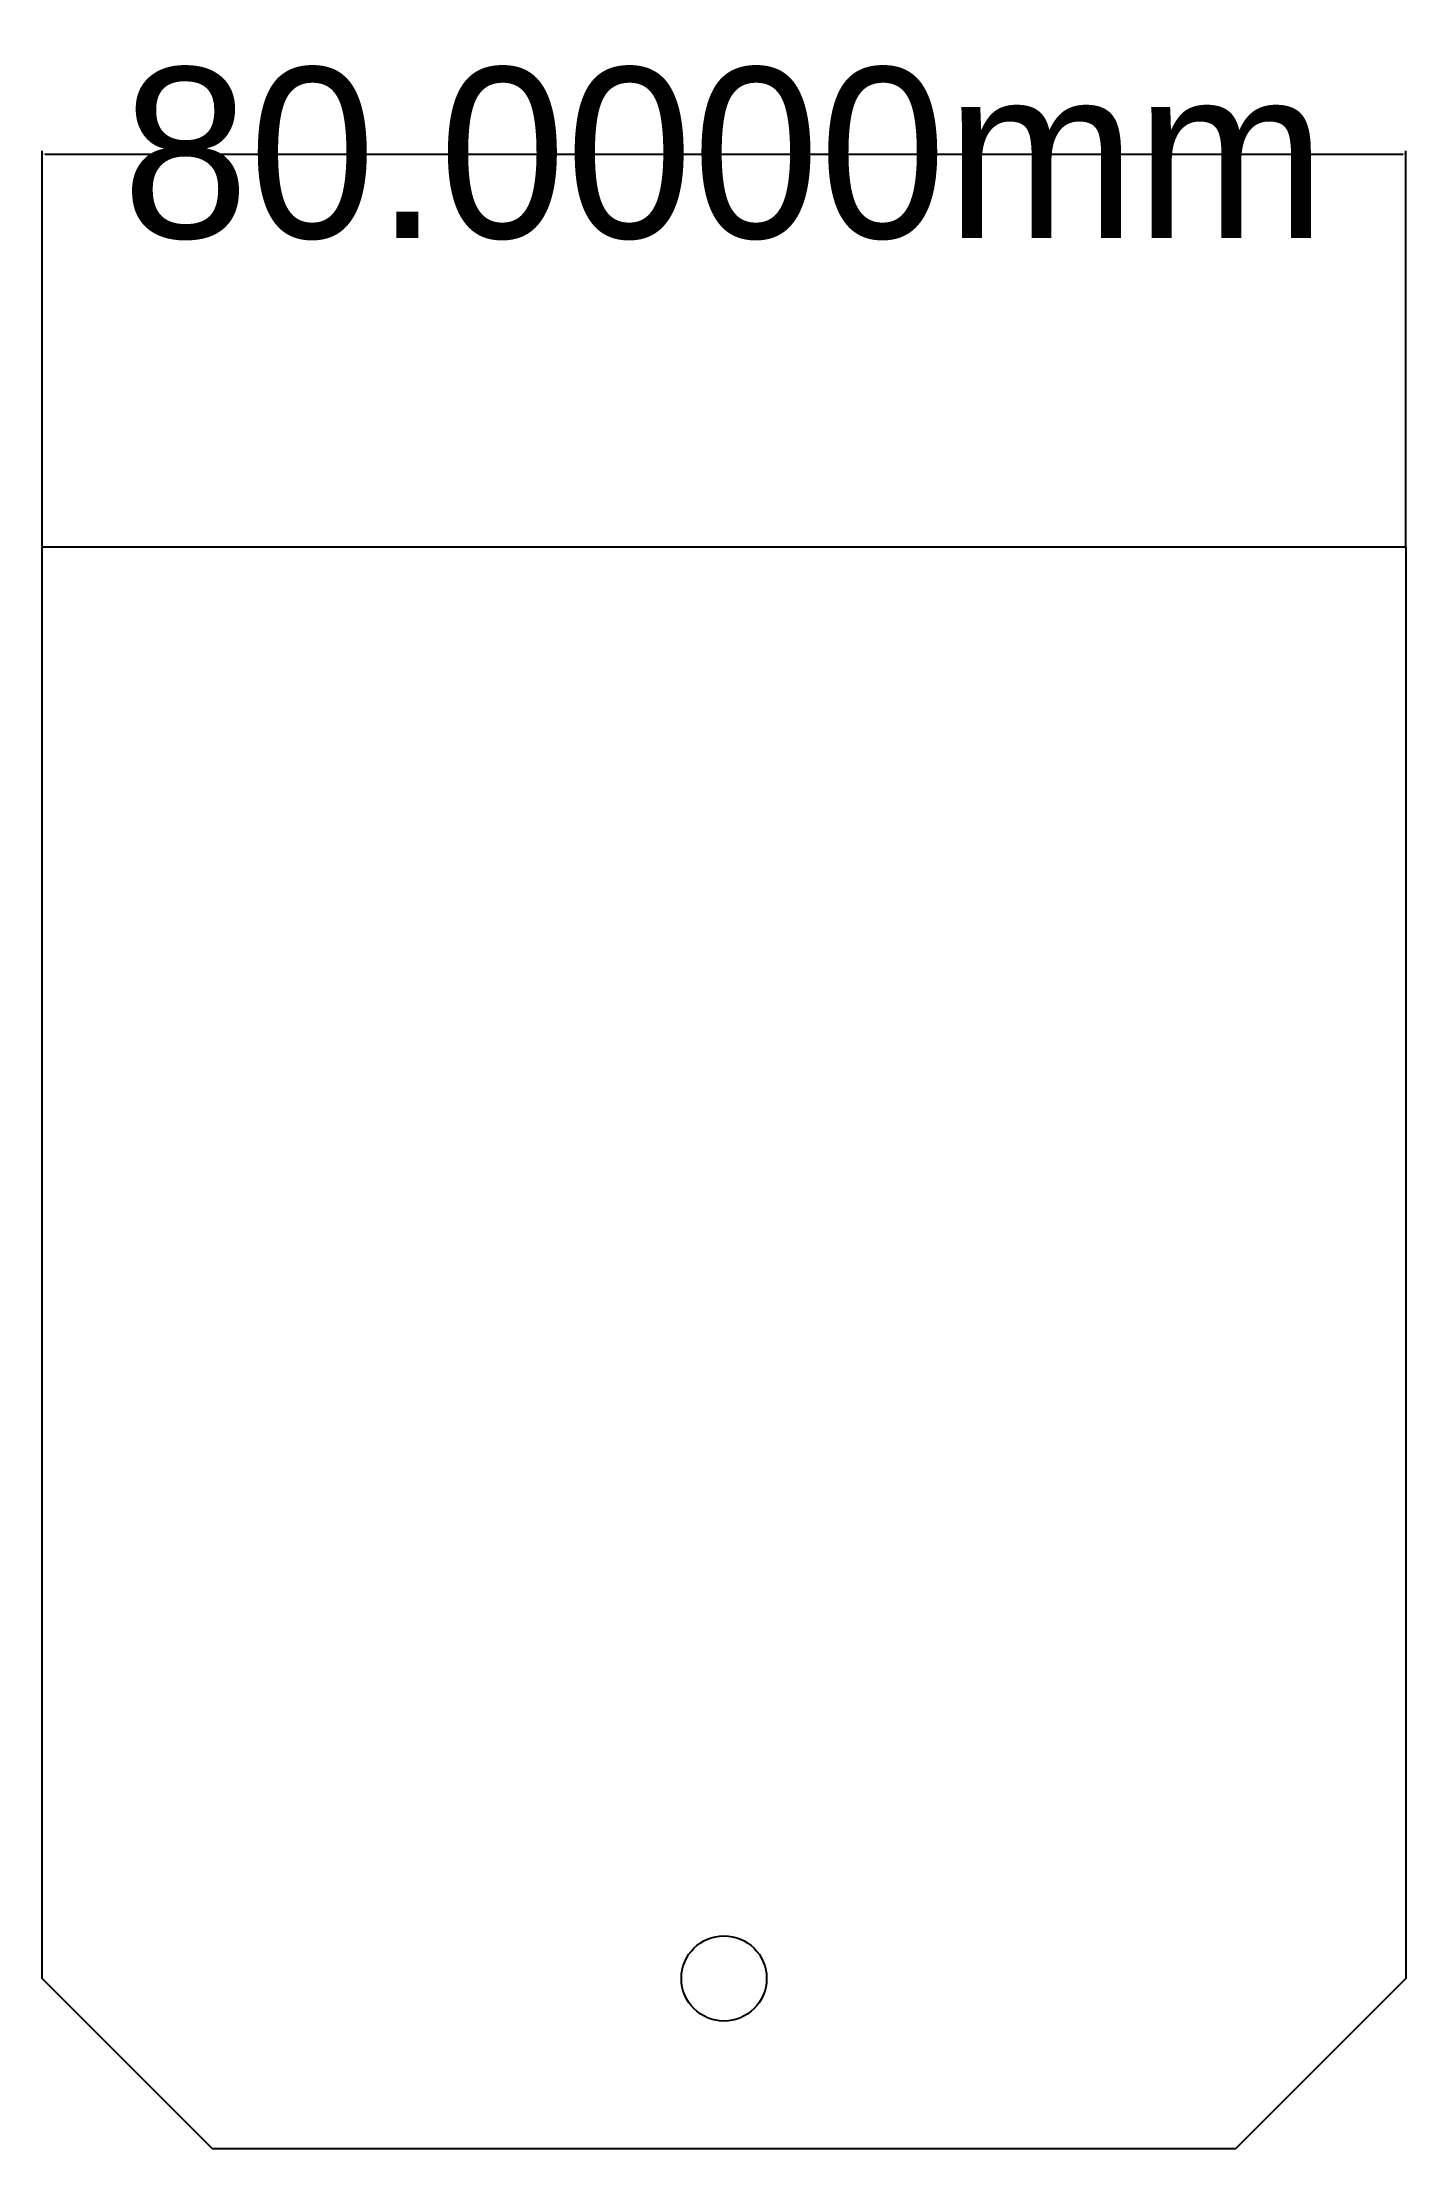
# Model space of a CAD drawing. Header units: millimetres. Extents: x -40 to 40, y -85 to 39.
import ezdxf

# ---------------------------------------------------------------- set-up
doc = ezdxf.new("R2010")
doc.units = ezdxf.units.MM
doc.header["$MEASUREMENT"] = 0
doc.dimstyles.get("Standard").update_dxf_attribs({"dimtxt": 10, "dimasz": 0.18, "dimexe": 0.18, "dimexo": 0.0625, "dimgap": 0.09, "dimtad": 0, "dimtih": 1, "dimtoh": 1, "dimdec": 4, "dimzin": 0, "dimdsep": 46, "dimtxsty": 'Standard', "dimcen": 0.09, "dimadec": 0, "dimazin": 0, "dimtfac": 1, "dimtdec": 4, "dimtofl": 0, "dimtmove": 0, "dimatfit": 3, "dimfxl": 1, "dimtolj": 1, "dimtzin": 0, "dimarcsym": 0})

# ---------------------------------------------------------------- blocks, each defined once
blk = doc.blocks.new('*D1')
at = {"color": 0, "linetype": 'Continuous', "lineweight": -2, "transparency": 16777216}
for p, q in [((-40, 9.06), (-40, 32.23)), ((40, 9.06), (40, 32.23)), ((-39.82, 32.05), (39.82, 32.05))]:
    blk.add_line(p, q, dxfattribs=at)
at = {"color": 0, "linetype": 'Continuous', "transparency": 16777216}
for points in [[(-39.82, 32.08), (-39.82, 32.02), (-40, 32.05)], [(39.82, 32.08), (39.82, 32.02), (40, 32.05)]]:
    blk.add_solid(points, dxfattribs=at)
at = {"layer": 'Defpoints', "color": 0, "linetype": 'Continuous', "transparency": 16777216}
for p in [(40, 32.05), (-40, 9), (40, 9)]:
    blk.add_point(p, dxfattribs=at)
at = {"color": 0, "linetype": 'Continuous', "transparency": 16777216, "insert": (0, 32.05), "char_height": 10, "attachment_point": 5}
blk.add_mtext('\\A1;80.0000mm', dxfattribs=at)

msp = doc.modelspace()

# ---------------------------------------------------------------- linework, layer by layer
msp.add_lwpolyline([(40, -75), (30, -85), (-30, -85), (-40, -75), (-40, 9), (40, 9)], close=True)
msp.add_circle((0, -75), 2.5)

# ---------------------------------------------------------------- dimensions: what is measured, and where the dimension line sits
at = {"linetype": 'Continuous'}
dim = msp.add_linear_dim(base=(40, 32.05256), p1=(-40, 9), p2=(40, 9), dimstyle='Standard', override={"dimpost": 'mm'}, dxfattribs=at)
dim.commit()
dim.dimension.update_dxf_attribs({"geometry": '*D1', "text_midpoint": (0, 32.05256), "dimtype": 160})

doc.saveas('drawing.dxf')
